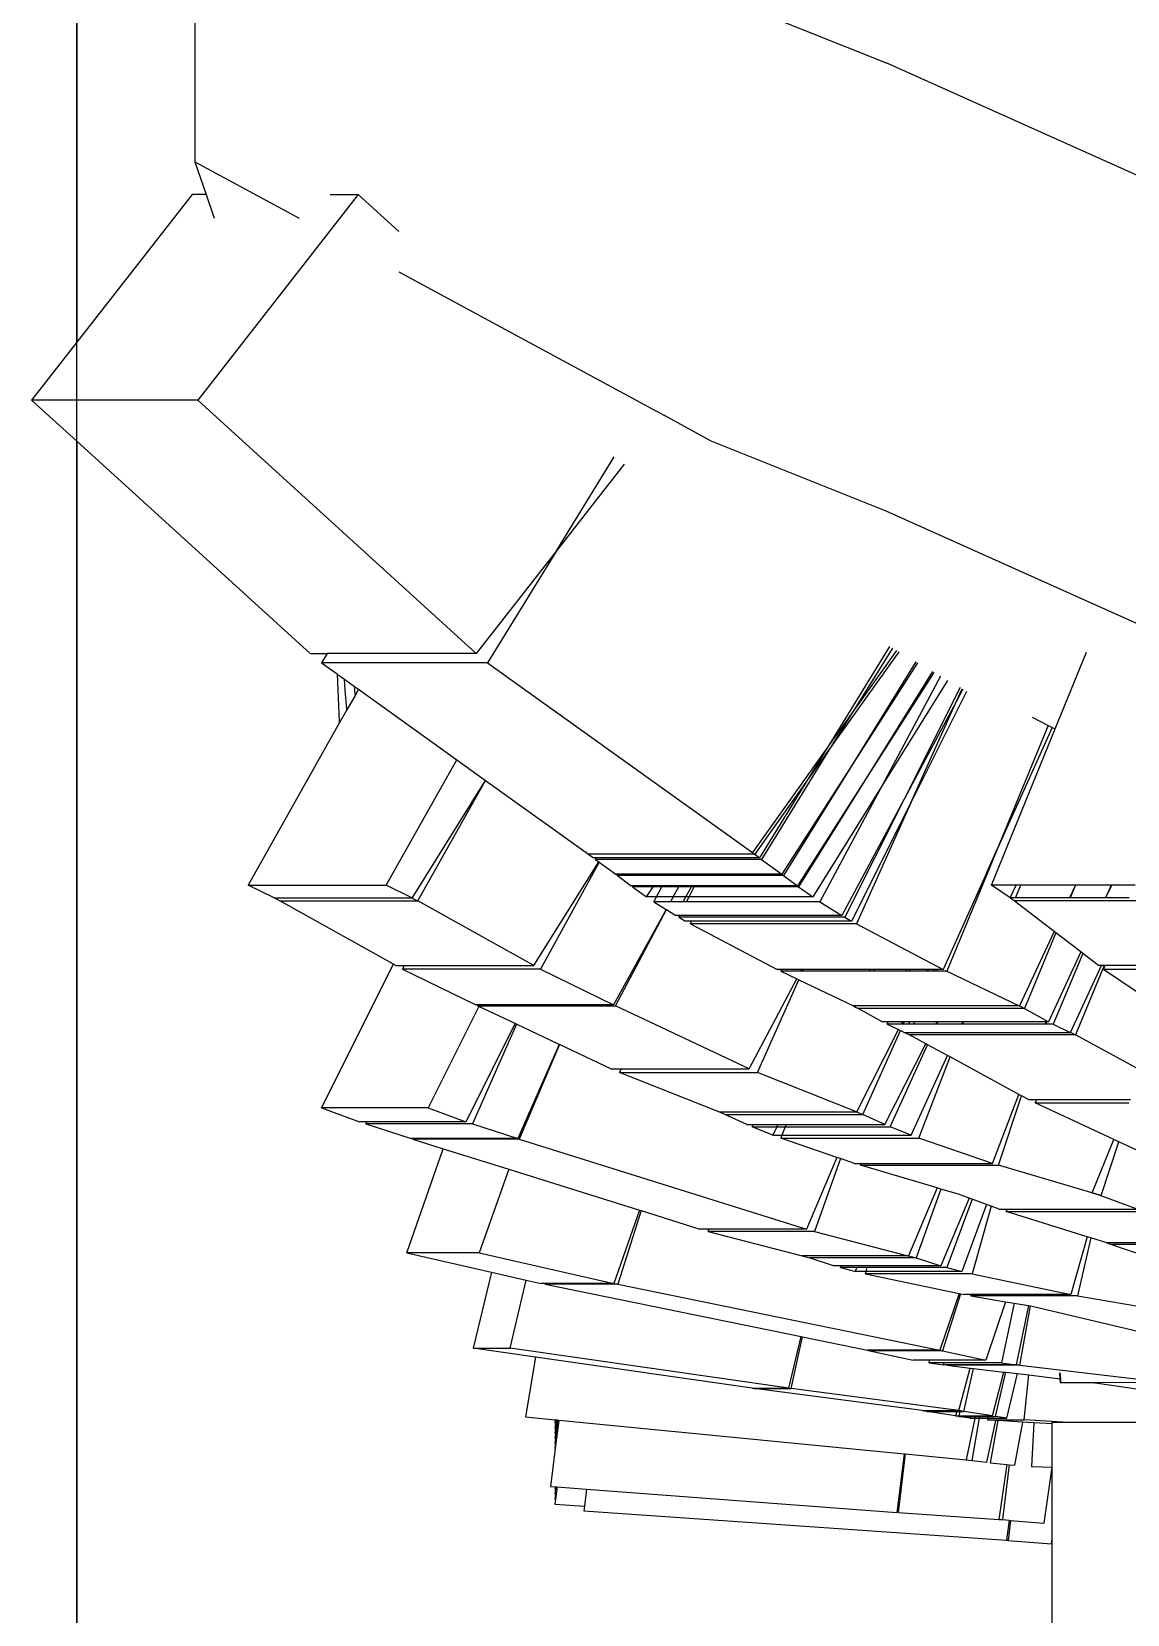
# Model space of a CAD drawing. Extents: x -24961 to 905641, y -154323 to 635957.
# Drawn here: x 395848 to 395983.4, y -143431.6 to -143236.1 of the extents above; entities that cross this region are included whole.
import ezdxf

# ---------------------------------------------------------------- set-up
doc = ezdxf.new("R2010")
doc.units = 0
doc.header["$LTSCALE"] = 1000
doc.header["$MEASUREMENT"] = 0
doc.layers.add('WALL', color=9, linetype='Continuous')

msp = doc.modelspace()

# ---------------------------------------------------------------- linework, layer by layer
for p, q in [((395853.61, -143191.18), (395853.61, -143274.45)), ((395868.21, -143199.53), (395868.21, -143252.16)), ((395932.01, -143231.29), (395953.61, -143239.94)), ((395985.51, -143254.23), (395953.61, -143239.94)), ((395868.21, -143252.16), (395869.59, -143256.19)), ((395868.21, -143252.16), (395881.08, -143259.11)), ((395867.87, -143256.19), (395853.61, -143274.45)), ((395869.59, -143256.19), (395867.87, -143256.19)), ((395888.38, -143256.19), (395868.55, -143281.59)), ((395869.59, -143256.19), (395870.6, -143259.11)), ((395884.93, -143256.19), (395888.38, -143256.19)), ((395888.38, -143256.19), (395893.4, -143260.76)), ((395893.4, -143265.77), (395926.25, -143283.49)), ((395853.61, -143274.45), (395848.03, -143281.59)), ((395868.55, -143281.59), (395848.03, -143281.59)), ((395848.03, -143281.59), (395853.61, -143286.67)), ((395868.55, -143281.59), (395902.96, -143312.92)), ((395932.01, -143286.66), (395926.25, -143283.49)), ((395853.61, -143286.67), (395853.61, -145029.1)), ((395853.61, -143286.67), (395882.45, -143312.92)), ((395953.61, -143295.32), (395932.01, -143286.66)), ((395912.88, -143300.22), (395920.02, -143288.61)), ((395921.25, -143289.5), (395912.88, -143300.22)), ((395985.51, -143309.6), (395953.61, -143295.32)), ((395912.88, -143300.22), (395902.96, -143312.92)), ((395912.88, -143300.22), (395904.37, -143314.06)), ((395953.92, -143312.27), (395946.5, -143324.33)), ((395955.2, -143312.72), (395946.76, -143324.54)), ((395954.39, -143312.24), (395949.51, -143320.11)), ((395954.9, -143312.55), (395949.51, -143320.11)), ((395954.05, -143312.05), (395953.92, -143312.27)), ((395974.52, -143322.23), (395978.4, -143312.74)), ((395882.45, -143312.92), (395884.55, -143312.92)), ((395884.55, -143312.92), (395883.85, -143314.06)), ((395883.85, -143314.06), (395885.78, -143315.44)), ((395904.37, -143314.06), (395883.85, -143314.06)), ((395902.96, -143312.92), (395884.55, -143312.92)), ((395904.37, -143314.06), (395937.12, -143337.49)), ((395957.49, -143314.05), (395949.49, -143326.55)), ((395957.23, -143314.07), (395949.49, -143326.55)), ((395957.3, -143313.94), (395957.23, -143314.07)), ((395885.78, -143315.44), (395885.78, -143315.47)), ((395885.78, -143315.47), (395886.04, -143321.3)), ((395885.78, -143315.47), (395886.7, -143316.1)), ((395886.77, -143317.43), (395886.7, -143316.1)), ((395886.7, -143316.1), (395887.91, -143316.97)), ((395959.36, -143315.15), (395951.39, -143327.94)), ((395959.52, -143315.24), (395951.39, -143327.94)), ((395960.35, -143315.72), (395953.13, -143329.2)), ((395961.22, -143316.23), (395953.13, -143329.2)), ((395886.96, -143319.74), (395886.77, -143317.43)), ((395888, -143318.09), (395886.98, -143319.88)), ((395887.91, -143316.97), (395887.93, -143317.59)), ((395887.91, -143316.97), (395888.42, -143317.33)), ((395887.93, -143317.59), (395888, -143318.09)), ((395888.42, -143317.33), (395888, -143318.09)), ((395888.42, -143317.33), (395900.57, -143326.04)), ((395962.76, -143317.13), (395955.85, -143330.89)), ((395963.57, -143317.62), (395956.67, -143331.37)), ((395962.32, -143318.8), (395963.01, -143317.27)), ((395963.11, -143317.33), (395962.32, -143318.8)), ((395886.98, -143319.88), (395886.05, -143321.53)), ((395886.98, -143319.88), (395886.96, -143319.74)), ((395949.51, -143320.11), (395946.5, -143324.33)), ((395949.51, -143320.11), (395946.76, -143324.54)), ((395962.32, -143318.8), (395955.85, -143330.89)), ((395956.67, -143331.37), (395962.32, -143318.8)), ((395886.05, -143321.53), (395874.8, -143341.52)), ((395886.04, -143321.3), (395886.05, -143321.53)), ((395966.63, -143341.52), (395974.52, -143322.23)), ((395973.66, -143321.82), (395967.4, -143337)), ((395974.12, -143322.05), (395967.4, -143337)), ((395971.65, -143320.76), (395973.66, -143321.82)), ((395973.66, -143321.82), (395973.89, -143321.93)), ((395973.89, -143321.93), (395974.12, -143322.05)), ((395974.12, -143322.05), (395974.52, -143322.23)), ((395946.5, -143324.33), (395937.12, -143337.49)), ((395946.76, -143324.54), (395938.2, -143338.35)), ((395946.5, -143324.33), (395943.91, -143328.54)), ((395946.76, -143324.54), (395943.91, -143328.54)), ((395891.85, -143341.52), (395900.57, -143326.04)), ((395900.57, -143326.04), (395904.12, -143328.59)), ((395949.49, -143326.55), (395940.75, -143340.19)), ((395949.49, -143326.55), (395940.94, -143340.33)), ((395951.39, -143327.94), (395942.65, -143341.6)), ((395951.39, -143327.94), (395942.81, -143341.72)), ((395895.06, -143343.12), (395904.12, -143328.59)), ((395895.74, -143343.47), (395904.12, -143328.59)), ((395904.12, -143328.59), (395916.86, -143337.71)), ((395943.91, -143328.54), (395937.38, -143337.71)), ((395943.91, -143328.54), (395937.99, -143338.17)), ((395953.13, -143329.2), (395944.55, -143342.98)), ((395953.13, -143329.2), (395945.44, -143343.59)), ((395955.85, -143330.89), (395948.16, -143345.28)), ((395955.85, -143330.89), (395948.52, -143345.5)), ((395956.67, -143331.37), (395949.34, -143345.98)), ((395956.67, -143331.37), (395949.95, -143346.32)), ((395937.35, -143337.71), (395916.86, -143337.71)), ((395916.86, -143337.71), (395917.48, -143338.17)), ((395917.8, -143338.17), (395917.48, -143338.17)), ((395917.69, -143338.35), (395917.8, -143338.17)), ((395937.99, -143338.17), (395917.8, -143338.17)), ((395937.12, -143337.49), (395937.35, -143337.71)), ((395937.35, -143337.71), (395937.38, -143337.71)), ((395937.38, -143337.71), (395937.99, -143338.17)), ((395966.07, -143339.97), (395967.4, -143337)), ((395967.4, -143337), (395966.16, -143340.01)), ((395910.09, -143351.47), (395918.1, -143338.65)), ((395918.18, -143338.71), (395910.92, -143351.91)), ((395938.2, -143338.35), (395917.69, -143338.35)), ((395917.69, -143338.35), (395918.1, -143338.65)), ((395918.1, -143338.65), (395918.18, -143338.71)), ((395918.18, -143338.71), (395920.24, -143340.19)), ((395940.75, -143340.19), (395920.24, -143340.19)), ((395920.24, -143340.19), (395920.33, -143340.26)), ((395938.2, -143338.35), (395940.75, -143340.19)), ((395940.75, -143340.19), (395940.78, -143340.21)), ((395940.94, -143340.33), (395940.78, -143340.21)), ((395966.07, -143339.97), (395960.68, -143351.94)), ((395966.16, -143340.01), (395961.14, -143352.17)), ((395966.16, -143340.01), (395966.07, -143339.97)), ((395874.8, -143341.52), (395891.85, -143341.52)), ((395878.01, -143343.11), (395874.8, -143341.52)), ((395895.03, -143343.11), (395891.85, -143341.52)), ((395920.33, -143340.26), (395920.43, -143340.33)), ((395940.94, -143340.33), (395920.43, -143340.33)), ((395920.43, -143340.33), (395922.13, -143341.6)), ((395922.37, -143341.6), (395922.13, -143341.6)), ((395922.29, -143341.72), (395922.37, -143341.6)), ((395922.29, -143341.72), (395924.03, -143342.98)), ((395924.82, -143341.72), (395922.29, -143341.72)), ((395924.89, -143341.6), (395922.37, -143341.6)), ((395924.03, -143342.98), (395924.82, -143341.72)), ((395924.82, -143341.72), (395924.89, -143341.6)), ((395925.92, -143341.72), (395924.82, -143341.72)), ((395925.99, -143341.6), (395924.89, -143341.6)), ((395925.25, -143342.98), (395925.92, -143341.72)), ((395925.92, -143341.72), (395925.99, -143341.6)), ((395927.99, -143341.72), (395925.92, -143341.72)), ((395928.05, -143341.6), (395925.99, -143341.6)), ((395927.32, -143342.98), (395927.99, -143341.72)), ((395927.99, -143341.72), (395928.05, -143341.6)), ((395929.55, -143341.72), (395927.99, -143341.72)), ((395929.61, -143341.6), (395928.05, -143341.6)), ((395928.87, -143342.98), (395929.55, -143341.72)), ((395929.27, -143342.98), (395929.91, -143341.72)), ((395929.55, -143341.72), (395929.61, -143341.6)), ((395929.91, -143341.72), (395929.55, -143341.72)), ((395929.97, -143341.6), (395929.61, -143341.6)), ((395929.91, -143341.72), (395929.97, -143341.6)), ((395942.81, -143341.72), (395929.91, -143341.72)), ((395942.65, -143341.6), (395929.97, -143341.6)), ((395940.94, -143340.33), (395942.65, -143341.6)), ((395942.81, -143341.72), (395944.55, -143342.98)), ((395968.96, -143343.11), (395966.63, -143341.52)), ((395969.68, -143341.52), (395966.63, -143341.52)), ((395968.96, -143343.11), (395969.68, -143341.52)), ((395969.6, -143343.11), (395970.25, -143341.52)), ((395970.25, -143341.52), (395969.68, -143341.52)), ((395977.02, -143341.52), (395970.25, -143341.52)), ((395976.98, -143341.6), (395976.29, -143343.11)), ((395976.98, -143341.6), (395976.36, -143343.11)), ((395977.02, -143341.52), (395976.98, -143341.6)), ((395981.41, -143341.52), (395977.02, -143341.52)), ((395981.41, -143341.52), (395980.75, -143343.11)), ((395981.51, -143341.52), (395980.75, -143343.11)), ((395981.51, -143341.52), (395981.41, -143341.52)), ((395984.4, -143341.52), (395981.51, -143341.52)), ((395878.01, -143343.11), (395895.03, -143343.11)), ((395878.35, -143343.29), (395878.01, -143343.11)), ((395878.69, -143343.47), (395878.35, -143343.29)), ((395878.69, -143343.47), (395895.71, -143343.47)), ((395892.74, -143351.3), (395878.69, -143343.47)), ((395895.06, -143343.12), (395895.03, -143343.11)), ((395895.06, -143343.12), (395895.14, -143343.17)), ((395895.14, -143343.17), (395895.4, -143343.29)), ((395895.4, -143343.29), (395895.71, -143343.47)), ((395895.71, -143343.47), (395895.74, -143343.47)), ((395910.09, -143351.47), (395895.74, -143343.47)), ((395925.25, -143342.98), (395924.03, -143342.98)), ((395924.93, -143343.59), (395925.25, -143342.98)), ((395924.93, -143343.59), (395926.44, -143344.53)), ((395926.96, -143343.59), (395924.93, -143343.59)), ((395927.29, -143342.98), (395925.25, -143342.98)), ((395927.29, -143342.98), (395926.96, -143343.59)), ((395927, -143343.59), (395926.96, -143343.59)), ((395927, -143343.59), (395927.29, -143342.98)), ((395928.55, -143343.59), (395927, -143343.59)), ((395927.29, -143342.98), (395927.32, -143342.98)), ((395928.87, -143342.98), (395927.32, -143342.98)), ((395928.55, -143343.59), (395928.87, -143342.98)), ((395928.97, -143343.59), (395928.55, -143343.59)), ((395929.27, -143342.98), (395928.87, -143342.98)), ((395928.97, -143343.59), (395929.27, -143342.98)), ((395945.44, -143343.59), (395928.97, -143343.59)), ((395944.55, -143342.98), (395929.27, -143342.98)), ((395945.44, -143343.59), (395948.16, -143345.28)), ((395969.6, -143343.11), (395968.96, -143343.11)), ((395969.2, -143343.29), (395968.96, -143343.11)), ((395969.45, -143343.47), (395969.2, -143343.29)), ((395992.93, -143343.47), (395969.45, -143343.47)), ((395974.37, -143347.25), (395969.45, -143343.47)), ((395976.29, -143343.11), (395969.6, -143343.11)), ((395976.36, -143343.11), (395976.29, -143343.11)), ((395980.75, -143343.11), (395976.36, -143343.11)), ((395983.67, -143343.11), (395980.75, -143343.11)), ((395926.44, -143344.53), (395919.95, -143356.33)), ((395920.19, -143356.44), (395926.49, -143344.56)), ((395926.44, -143344.53), (395926.49, -143344.56)), ((395926.49, -143344.56), (395927.64, -143345.28)), ((395928.12, -143345.28), (395927.64, -143345.28)), ((395928.01, -143345.5), (395928.12, -143345.28)), ((395948.52, -143345.5), (395928.01, -143345.5)), ((395928.01, -143345.5), (395928.83, -143345.98)), ((395948.16, -143345.28), (395928.12, -143345.28)), ((395929.59, -143345.98), (395928.83, -143345.98)), ((395929.44, -143346.32), (395929.59, -143345.98)), ((395949.34, -143345.98), (395929.59, -143345.98)), ((395948.52, -143345.5), (395949.34, -143345.98)), ((395949.95, -143346.32), (395929.44, -143346.32)), ((395929.44, -143346.32), (395940.17, -143351.94)), ((395949.95, -143346.32), (395960.68, -143351.94)), ((395974.37, -143347.25), (395970.1, -143356.46)), ((395974.59, -143347.42), (395970.73, -143356.78)), ((395974.59, -143347.42), (395974.37, -143347.25)), ((395977.68, -143349.79), (395974.59, -143347.42)), ((395977.68, -143349.79), (395973.69, -143358.4)), ((395977.91, -143349.96), (395974.28, -143358.7)), ((395977.91, -143349.96), (395977.68, -143349.79)), ((395979.88, -143351.47), (395977.91, -143349.96)), ((395883.85, -143369.04), (395892.74, -143351.3)), ((395893.04, -143351.47), (395892.74, -143351.3)), ((395893.04, -143351.47), (395894.11, -143351.47)), ((395893.87, -143351.91), (395894.11, -143351.47)), ((395910.92, -143351.91), (395893.87, -143351.91)), ((395893.87, -143351.91), (395902.9, -143356.33)), ((395894.11, -143351.47), (395910.09, -143351.47)), ((395910.92, -143351.91), (395919.95, -143356.33)), ((395940.72, -143351.94), (395940.17, -143351.94)), ((395940.63, -143352.17), (395940.72, -143351.94)), ((395943.19, -143351.94), (395940.72, -143351.94)), ((395943.06, -143352.17), (395943.19, -143351.94)), ((395943.4, -143351.94), (395943.19, -143351.94)), ((395943.3, -143352.17), (395943.4, -143351.94)), ((395951.68, -143351.94), (395943.4, -143351.94)), ((395951.58, -143352.17), (395951.68, -143351.94)), ((395952.21, -143351.94), (395951.68, -143351.94)), ((395952.11, -143352.17), (395952.21, -143351.94)), ((395956.17, -143351.94), (395952.21, -143351.94)), ((395956.06, -143352.17), (395956.17, -143351.94)), ((395956.57, -143351.94), (395956.17, -143351.94)), ((395956.47, -143352.17), (395956.57, -143351.94)), ((395958.75, -143351.94), (395956.57, -143351.94)), ((395958.65, -143352.17), (395958.75, -143351.94)), ((395958.91, -143351.94), (395958.75, -143351.94)), ((395958.79, -143352.17), (395958.91, -143351.94)), ((395959.51, -143351.94), (395958.91, -143351.94)), ((395959.51, -143351.94), (395959.41, -143352.17)), ((395959.86, -143351.94), (395959.51, -143351.94)), ((395959.77, -143352.17), (395959.86, -143351.94)), ((395960.68, -143351.94), (395959.86, -143351.94)), ((395976.41, -143359.72), (395980.25, -143351.47)), ((395980.57, -143351.47), (395977.02, -143360.03)), ((395980.25, -143351.47), (395979.88, -143351.47)), ((395980.57, -143351.47), (395980.25, -143351.47)), ((395980.66, -143351.47), (395980.48, -143351.91)), ((395980.48, -143351.91), (396003.95, -143351.91)), ((395980.48, -143351.91), (395987.04, -143356.33)), ((395980.66, -143351.47), (395980.57, -143351.47)), ((396003.35, -143351.47), (395980.66, -143351.47)), ((395936.68, -143364.23), (395942.57, -143353.11)), ((395937.71, -143364.67), (395942.82, -143353.23)), ((395943.06, -143352.17), (395940.63, -143352.17)), ((395940.63, -143352.17), (395942.57, -143353.11)), ((395942.57, -143353.11), (395942.82, -143353.23)), ((395942.82, -143353.23), (395949.59, -143356.46)), ((395943.3, -143352.17), (395943.06, -143352.17)), ((395951.58, -143352.17), (395943.3, -143352.17)), ((395952.11, -143352.17), (395951.58, -143352.17)), ((395956.06, -143352.17), (395952.11, -143352.17)), ((395956.47, -143352.17), (395956.06, -143352.17)), ((395958.65, -143352.17), (395956.47, -143352.17)), ((395958.79, -143352.17), (395958.65, -143352.17)), ((395959.41, -143352.17), (395958.79, -143352.17)), ((395959.77, -143352.17), (395959.41, -143352.17)), ((395961.14, -143352.17), (395959.77, -143352.17)), ((395961.14, -143352.17), (395970.07, -143356.46)), ((395903.29, -143356.52), (395897.02, -143369.04)), ((395903.19, -143356.33), (395902.9, -143356.33)), ((395903.19, -143356.33), (395903.13, -143356.44)), ((395903.13, -143356.44), (395920.19, -143356.44)), ((395903.29, -143356.52), (395903.13, -143356.44)), ((395919.95, -143356.33), (395903.19, -143356.33)), ((395907.78, -143358.63), (395903.29, -143356.52)), ((395936.68, -143364.23), (395920.19, -143356.44)), ((395970.07, -143356.46), (395949.59, -143356.46)), ((395949.59, -143356.46), (395949.9, -143356.63)), ((395949.9, -143356.63), (395950.21, -143356.78)), ((395970.69, -143356.78), (395950.21, -143356.78)), ((395950.21, -143356.78), (395953.18, -143358.4)), ((395970.07, -143356.46), (395970.1, -143356.46)), ((395970.69, -143356.78), (395970.1, -143356.46)), ((395970.69, -143356.78), (395970.73, -143356.78)), ((395970.73, -143356.78), (395973.69, -143358.4)), ((395907.78, -143358.63), (395901.7, -143370.76)), ((395907.93, -143358.71), (395902.5, -143371.04)), ((395907.93, -143358.71), (395907.78, -143358.63)), ((395913.23, -143361.21), (395907.93, -143358.71)), ((395949.99, -143369.54), (395955.14, -143359.37)), ((395950.74, -143369.86), (395955.38, -143359.48)), ((395953.89, -143358.4), (395953.18, -143358.4)), ((395953.76, -143358.7), (395953.89, -143358.4)), ((395955.48, -143358.7), (395953.76, -143358.7)), ((395953.76, -143358.7), (395955.14, -143359.37)), ((395955.63, -143358.4), (395953.89, -143358.4)), ((395955.14, -143359.37), (395955.38, -143359.48)), ((395955.38, -143359.48), (395955.9, -143359.72)), ((395955.48, -143358.7), (395955.63, -143358.4)), ((395955.73, -143358.7), (395955.48, -143358.7)), ((395955.86, -143358.4), (395955.63, -143358.4)), ((395955.73, -143358.7), (395955.86, -143358.4)), ((395956.37, -143358.7), (395955.73, -143358.7)), ((395956.51, -143358.4), (395955.86, -143358.4)), ((395955.9, -143359.72), (395976.38, -143359.72)), ((395955.9, -143359.72), (395956.2, -143359.88)), ((395956.51, -143358.4), (395956.37, -143358.7)), ((395957.06, -143358.7), (395956.37, -143358.7)), ((395957.18, -143358.4), (395956.51, -143358.4)), ((395957.06, -143358.7), (395957.18, -143358.4)), ((395959.76, -143358.7), (395957.06, -143358.7)), ((395959.91, -143358.4), (395957.18, -143358.4)), ((395959.76, -143358.7), (395959.91, -143358.4)), ((395959.89, -143358.7), (395959.76, -143358.7)), ((395959.89, -143358.7), (395960.03, -143358.4)), ((395962.97, -143358.7), (395959.89, -143358.7)), ((395960.03, -143358.4), (395959.91, -143358.4)), ((395963.1, -143358.4), (395960.03, -143358.4)), ((395962.97, -143358.7), (395963.1, -143358.4)), ((395963.08, -143358.7), (395962.97, -143358.7)), ((395963.08, -143358.7), (395963.19, -143358.4)), ((395973.29, -143358.7), (395963.08, -143358.7)), ((395963.19, -143358.4), (395963.1, -143358.4)), ((395973.39, -143358.4), (395963.19, -143358.4)), ((395973.29, -143358.7), (395973.39, -143358.4)), ((395973.38, -143358.7), (395973.29, -143358.7)), ((395973.38, -143358.7), (395973.49, -143358.4)), ((395974.28, -143358.7), (395973.38, -143358.7)), ((395973.49, -143358.4), (395973.39, -143358.4)), ((395973.69, -143358.4), (395973.49, -143358.4)), ((395974.28, -143358.7), (395976.38, -143359.72)), ((395976.38, -143359.72), (395976.41, -143359.72)), ((395976.99, -143360.03), (395976.41, -143359.72)), ((395913.27, -143361.23), (395908.28, -143372.91)), ((395913.23, -143361.21), (395909.14, -143370.49)), ((395913.27, -143361.23), (395913.23, -143361.21)), ((395919.62, -143364.23), (395913.27, -143361.23)), ((395953.47, -143371.11), (395958.52, -143361.14)), ((395954.1, -143371.38), (395958.73, -143361.25)), ((395956.2, -143359.88), (395956.51, -143360.03)), ((395976.99, -143360.03), (395956.51, -143360.03)), ((395958.52, -143361.14), (395956.51, -143360.03)), ((395958.73, -143361.25), (395958.52, -143361.14)), ((395961.19, -143362.59), (395958.73, -143361.25)), ((395976.99, -143360.03), (395977.02, -143360.03)), ((395991.73, -143368.02), (395977.02, -143360.03)), ((395956.7, -143372.44), (395961.19, -143362.59)), ((395957.66, -143372.8), (395961.52, -143362.76)), ((395961.52, -143362.76), (395961.19, -143362.59)), ((395970.04, -143367.38), (395961.52, -143362.76)), ((395919.62, -143364.23), (395920.86, -143364.23)), ((395920.86, -143364.23), (395920.66, -143364.67)), ((395920.66, -143364.67), (395937.71, -143364.67)), ((395932.93, -143369.54), (395920.66, -143364.67)), ((395920.86, -143364.23), (395936.68, -143364.23)), ((395949.94, -143369.54), (395937.71, -143364.67)), ((395966.77, -143375.91), (395970.04, -143367.38)), ((395967.51, -143376.15), (395970.36, -143367.55)), ((395970.36, -143367.55), (395970.04, -143367.38)), ((395971.22, -143368.02), (395970.36, -143367.55)), ((395883.85, -143369.04), (395888.53, -143370.76)), ((395897.02, -143369.04), (395883.85, -143369.04)), ((395897.02, -143369.04), (395901.7, -143370.76)), ((395932.93, -143369.54), (395949.94, -143369.54)), ((395933.31, -143369.71), (395932.93, -143369.54)), ((395949.99, -143369.54), (395949.94, -143369.54)), ((395949.99, -143369.54), (395950.7, -143369.86)), ((395971.22, -143368.02), (395972.19, -143368.02)), ((395972.19, -143368.02), (395972.03, -143368.43)), ((395972.03, -143368.43), (395983.63, -143368.43)), ((395981.77, -143372.96), (395972.03, -143368.43)), ((395972.19, -143368.02), (395983.8, -143368.02)), ((395889.45, -143370.76), (395888.53, -143370.76)), ((395889.33, -143371.04), (395889.45, -143370.76)), ((395889.33, -143371.04), (395894.92, -143372.85)), ((395902.5, -143371.04), (395889.33, -143371.04)), ((395901.7, -143370.76), (395889.45, -143370.76)), ((395902.5, -143371.04), (395908.1, -143372.85)), ((395909.14, -143370.49), (395908.1, -143372.85)), ((395909.14, -143370.49), (395908.28, -143372.91)), ((395933.69, -143369.86), (395933.31, -143369.71)), ((395933.69, -143369.86), (395950.7, -143369.86)), ((395936.42, -143371.11), (395933.69, -143369.86)), ((395936.42, -143371.11), (395937.17, -143371.11)), ((395937.17, -143371.11), (395937.05, -143371.38)), ((395939.64, -143372.44), (395937.05, -143371.38)), ((395937.05, -143371.38), (395940.12, -143371.38)), ((395937.17, -143371.11), (395940.25, -143371.11)), ((395940.12, -143371.38), (395939.64, -143372.44)), ((395940.25, -143371.11), (395940.12, -143371.38)), ((395940.12, -143371.38), (395941.15, -143371.38)), ((395940.25, -143371.11), (395941.26, -143371.11)), ((395941.15, -143371.38), (395940.75, -143372.44)), ((395941.26, -143371.11), (395941.15, -143371.38)), ((395941.15, -143371.38), (395954.1, -143371.38)), ((395941.26, -143371.11), (395953.47, -143371.11)), ((395950.74, -143369.86), (395950.7, -143369.86)), ((395953.47, -143371.11), (395950.74, -143369.86)), ((395956.7, -143372.44), (395954.1, -143371.38)), ((395895.15, -143372.85), (395894.92, -143372.85)), ((395895.12, -143372.91), (395895.15, -143372.85)), ((395898.46, -143372.91), (395895.12, -143372.91)), ((395895.12, -143372.91), (395898.9, -143374.1)), ((395898.46, -143372.85), (395895.15, -143372.85)), ((395898.46, -143372.85), (395898.46, -143372.91)), ((395899.34, -143372.85), (395898.46, -143372.85)), ((395899.32, -143372.91), (395898.46, -143372.91)), ((395899.32, -143372.91), (395899.34, -143372.85)), ((395908.28, -143372.91), (395899.32, -143372.91)), ((395908.1, -143372.85), (395899.34, -143372.85)), ((395908.28, -143372.91), (395943.78, -143384.02)), ((395939.64, -143372.44), (395940.75, -143372.44)), ((395940.75, -143372.44), (395940.61, -143372.8)), ((395940.61, -143372.8), (395957.66, -143372.8)), ((395947.55, -143375.17), (395940.61, -143372.8)), ((395940.75, -143372.44), (395956.7, -143372.44)), ((395966.77, -143375.91), (395957.66, -143372.8)), ((395979.08, -143379.53), (395981.77, -143372.96)), ((395980.18, -143379.89), (395982.39, -143373.24)), ((395982.39, -143373.24), (395981.77, -143372.96)), ((395984.69, -143374.3), (395982.39, -143373.24)), ((395894.38, -143386.97), (395898.9, -143374.1)), ((395898.9, -143374.1), (395906.98, -143376.62)), ((395947.55, -143375.17), (395943.78, -143384.02)), ((395947.97, -143375.32), (395944.78, -143384.31)), ((395947.97, -143375.32), (395947.55, -143375.17)), ((395949.72, -143375.91), (395947.97, -143375.32)), ((395906.98, -143376.62), (395903.34, -143386.97)), ((395906.98, -143376.62), (395923.14, -143381.68)), ((395949.72, -143375.91), (395950.54, -143375.91)), ((395950.54, -143375.91), (395950.46, -143376.15)), ((395950.46, -143376.15), (395967.51, -143376.15)), ((395959.94, -143378.95), (395950.46, -143376.15)), ((395950.54, -143375.91), (395966.77, -143375.91)), ((395979.62, -143379.72), (395967.51, -143376.15)), ((395959.94, -143378.95), (395956.4, -143387.32)), ((395960.38, -143379.08), (395957.35, -143387.59)), ((395960.38, -143379.08), (395959.94, -143378.95)), ((395962.57, -143379.72), (395960.38, -143379.08)), ((395963.9, -143380.21), (395960.37, -143388.55)), ((395964.25, -143380.34), (395961.14, -143388.78)), ((395963.9, -143380.21), (395962.57, -143379.72)), ((395966.04, -143380.99), (395962.99, -143389.28)), ((395964.25, -143380.34), (395963.9, -143380.21)), ((395966.61, -143381.2), (395964.24, -143389.57)), ((395966.04, -143380.99), (395964.25, -143380.34)), ((395966.61, -143381.2), (395966.04, -143380.99)), ((395967.61, -143381.57), (395966.61, -143381.2)), ((395979.08, -143379.53), (395979.62, -143379.72)), ((395984.66, -143381.57), (395979.62, -143379.72)), ((395980.18, -143379.89), (395979.62, -143379.72)), ((395923.14, -143381.68), (395919.96, -143390.73)), ((395923.35, -143381.75), (395920.47, -143390.84)), ((395923.14, -143381.68), (395923.35, -143381.75)), ((395923.35, -143381.75), (395930.6, -143384.02)), ((395967.61, -143381.57), (395968.55, -143381.57)), ((395968.55, -143381.57), (395968.45, -143381.85)), ((395968.45, -143381.85), (395985.5, -143381.85)), ((395978.48, -143384.98), (395968.45, -143381.85)), ((395968.55, -143381.57), (395984.66, -143381.57)), ((395931.71, -143384.02), (395930.6, -143384.02)), ((395931.61, -143384.31), (395931.71, -143384.02)), ((395944.78, -143384.31), (395931.61, -143384.31)), ((395931.61, -143384.31), (395943.23, -143387.32)), ((395943.78, -143384.02), (395931.71, -143384.02)), ((395944.78, -143384.31), (395956.31, -143387.32)), ((395978.48, -143384.98), (395976.45, -143392.12)), ((395978.92, -143385.12), (395977.26, -143392.27)), ((395978.92, -143385.12), (395978.48, -143384.98)), ((395980.88, -143385.72), (395978.92, -143385.12)), ((395894.38, -143386.97), (395904.86, -143389.34)), ((395903.34, -143386.97), (395894.38, -143386.97)), ((395903.34, -143386.97), (395919.96, -143390.73)), ((395997.93, -143385.72), (395980.88, -143385.72)), ((395980.88, -143385.72), (395981.12, -143385.8)), ((395981.12, -143385.8), (395981.36, -143385.88)), ((395981.36, -143385.88), (395998.38, -143385.88)), ((395981.36, -143385.88), (395986.1, -143387.51)), ((395956.31, -143387.32), (395943.23, -143387.32)), ((395943.23, -143387.32), (395943.7, -143387.47)), ((395943.7, -143387.47), (395944.18, -143387.59)), ((395957.28, -143387.59), (395944.18, -143387.59)), ((395944.18, -143387.59), (395947.2, -143388.55)), ((395948.05, -143388.55), (395947.2, -143388.55)), ((395947.97, -143388.78), (395948.05, -143388.55)), ((395947.97, -143388.78), (395949.82, -143389.28)), ((395950, -143388.78), (395947.97, -143388.78)), ((395960.37, -143388.55), (395948.05, -143388.55)), ((395949.82, -143389.28), (395950, -143388.78)), ((395951.29, -143388.78), (395950, -143388.78)), ((395951.15, -143389.28), (395951.29, -143388.78)), ((395961.14, -143388.78), (395951.29, -143388.78)), ((395956.31, -143387.32), (395956.4, -143387.32)), ((395956.4, -143387.32), (395956.87, -143387.47)), ((395956.87, -143387.47), (395957.28, -143387.59)), ((395957.28, -143387.59), (395957.35, -143387.59)), ((395957.35, -143387.59), (395960.37, -143388.55)), ((395961.14, -143388.78), (395962.99, -143389.28)), ((395904.86, -143389.34), (395902.61, -143398.75)), ((395904.86, -143389.34), (395909.16, -143390.32)), ((395907.15, -143398.75), (395909.16, -143390.32)), ((395909.16, -143390.32), (395910.99, -143390.73)), ((395911.54, -143390.73), (395910.99, -143390.73)), ((395911.5, -143390.84), (395911.54, -143390.73)), ((395920.47, -143390.84), (395911.5, -143390.84)), ((395911.5, -143390.84), (395943.13, -143397.31)), ((395919.96, -143390.73), (395911.54, -143390.73)), ((395920.47, -143390.84), (395960.27, -143398.98)), ((395951.15, -143389.28), (395949.82, -143389.28)), ((395951.07, -143389.57), (395951.15, -143389.28)), ((395964.24, -143389.57), (395951.07, -143389.57)), ((395951.07, -143389.57), (395962.64, -143391.99)), ((395962.99, -143389.28), (395951.15, -143389.28)), ((395964.24, -143389.57), (395976.45, -143392.12)), ((395962.64, -143391.99), (395960.27, -143398.98)), ((395962.81, -143392.02), (395960.58, -143399.05)), ((395962.64, -143391.99), (395962.81, -143392.02)), ((395962.81, -143392.02), (395963.28, -143392.12)), ((395964.13, -143392.12), (395963.28, -143392.12)), ((395964.09, -143392.27), (395964.13, -143392.12)), ((395977.26, -143392.27), (395964.09, -143392.27)), ((395964.09, -143392.27), (395968.38, -143393)), ((395976.45, -143392.12), (395964.13, -143392.12)), ((395968.38, -143393), (395965.94, -143400.22)), ((395968.38, -143393), (395969.45, -143393.18)), ((395977.26, -143392.27), (395985, -143393.59)), ((395969.45, -143393.18), (395967.89, -143400.56)), ((395969.45, -143393.18), (395971.22, -143393.48)), ((395971.22, -143393.48), (395969.67, -143400.8)), ((395970.13, -143400.86), (395971.47, -143393.53)), ((395971.22, -143393.48), (395971.47, -143393.53)), ((395971.47, -143393.53), (395971.83, -143393.59)), ((395971.83, -143393.59), (395984.91, -143396.68)), ((395902.61, -143398.75), (395907.15, -143398.75)), ((395910.28, -143399.85), (395902.61, -143398.75)), ((395941.6, -143403.68), (395907.15, -143398.75)), ((395941.6, -143403.68), (395943.13, -143397.31)), ((395941.87, -143403.72), (395943.29, -143397.34)), ((395943.13, -143397.31), (395943.29, -143397.34)), ((395943.29, -143397.34), (395951.31, -143398.98)), ((395910.28, -143399.85), (395909.04, -143407.23)), ((395937.06, -143403.68), (395910.28, -143399.85)), ((395960.27, -143398.98), (395951.31, -143398.98)), ((395951.31, -143398.98), (395951.46, -143399.02)), ((395951.46, -143399.02), (395951.61, -143399.05)), ((395960.58, -143399.05), (395951.61, -143399.05)), ((395951.61, -143399.05), (395956.98, -143400.22)), ((395959, -143400.22), (395956.98, -143400.22)), ((395958.93, -143400.56), (395959, -143400.22)), ((395958.93, -143400.56), (395960.71, -143400.8)), ((395960.76, -143400.56), (395958.93, -143400.56)), ((395965.94, -143400.22), (395959, -143400.22)), ((395960.27, -143398.98), (395960.43, -143399.02)), ((395960.43, -143399.02), (395960.58, -143399.05)), ((395960.58, -143399.05), (395965.94, -143400.22)), ((395960.71, -143400.8), (395960.76, -143400.56)), ((395961.17, -143400.8), (395960.71, -143400.8)), ((395967.89, -143400.56), (395960.76, -143400.56)), ((395961.16, -143400.86), (395961.17, -143400.8)), ((395964.09, -143400.8), (395961.17, -143400.8)), ((395964.08, -143400.86), (395964.09, -143400.8)), ((395964.52, -143400.8), (395964.09, -143400.8)), ((395964.5, -143400.86), (395964.52, -143400.8)), ((395968.4, -143400.8), (395964.52, -143400.8)), ((395967.89, -143400.56), (395969.67, -143400.8)), ((395968.39, -143400.86), (395968.4, -143400.8)), ((395968.64, -143400.8), (395968.4, -143400.8)), ((395968.62, -143400.86), (395968.64, -143400.8)), ((395969.67, -143400.8), (395968.64, -143400.8)), ((395964.08, -143400.86), (395961.16, -143400.86)), ((395961.16, -143400.86), (395963.99, -143401.2)), ((395962.61, -143406.46), (395963.99, -143401.2)), ((395963.24, -143406.56), (395964.42, -143401.25)), ((395963.99, -143401.2), (395964.42, -143401.25)), ((395964.5, -143400.86), (395964.08, -143400.86)), ((395964.42, -143401.25), (395968.17, -143401.69)), ((395968.39, -143400.86), (395964.5, -143400.86)), ((395966.75, -143407.11), (395968.17, -143401.69)), ((395967.12, -143407.17), (395968.42, -143401.72)), ((395968.17, -143401.69), (395968.42, -143401.72)), ((395968.62, -143400.86), (395968.39, -143400.86)), ((395968.42, -143401.72), (395969.86, -143401.89)), ((395968.55, -143407.37), (395969.86, -143401.89)), ((395970.13, -143400.86), (395968.62, -143400.86)), ((395969.86, -143401.89), (395971.27, -143402.05)), ((395970.13, -143400.86), (395987.6, -143402.92)), ((395970.68, -143407.59), (395971.27, -143402.05)), ((395971.27, -143402.05), (395975.13, -143402.51)), ((395975.13, -143402.51), (395975.07, -143401.8)), ((395975.19, -143402.52), (395975.13, -143401.8)), ((395975.17, -143403.04), (395975.13, -143402.51)), ((395975.13, -143402.51), (395975.19, -143402.52)), ((395975.23, -143403.03), (395975.19, -143402.52)), ((395937.06, -143403.68), (395937.34, -143403.68)), ((395937.34, -143403.68), (395937.33, -143403.72)), ((395937.33, -143403.72), (395941.87, -143403.72)), ((395958.07, -143406.46), (395937.33, -143403.72)), ((395937.34, -143403.68), (395941.6, -143403.68)), ((395962.55, -143406.46), (395941.87, -143403.72)), ((395975.23, -143403.03), (395975.17, -143403.04)), ((395979.42, -143403.03), (395975.23, -143403.03)), ((395979.42, -143403.03), (395979.51, -143403.04)), ((395984.87, -143403), (395979.51, -143403.04)), ((395979.51, -143403.04), (395987.11, -143404.12)), ((395958.07, -143406.46), (395962.55, -143406.46)), ((395958.38, -143406.51), (395958.07, -143406.46)), ((395958.7, -143406.56), (395958.38, -143406.51)), ((395958.7, -143406.56), (395962.36, -143406.56)), ((395962.21, -143407.11), (395958.7, -143406.56)), ((395962.36, -143406.56), (395962.21, -143407.11)), ((395962.36, -143406.56), (395962.72, -143406.56)), ((395962.61, -143406.46), (395962.55, -143406.46)), ((395962.72, -143406.56), (395962.59, -143407.11)), ((395963.19, -143406.56), (395962.61, -143406.46)), ((395962.72, -143406.56), (395963.19, -143406.56)), ((395963.19, -143406.56), (395963.24, -143406.56)), ((395966.75, -143407.11), (395963.24, -143406.56)), ((395909.04, -143407.23), (395912.73, -143407.59)), ((395912.73, -143407.59), (395912.68, -143407.98)), ((395912.68, -143407.98), (395912.75, -143407.99)), ((395912.75, -143407.99), (395912.68, -143408.61)), ((395912.75, -143408.61), (395912.68, -143409.23)), ((395912.68, -143408.61), (395912.75, -143408.61)), ((395912.73, -143407.59), (395912.8, -143407.6)), ((395912.8, -143407.6), (395912.75, -143407.99)), ((395912.83, -143407.99), (395912.75, -143408.61)), ((395912.75, -143407.99), (395912.83, -143407.99)), ((395912.75, -143408.61), (395912.83, -143408.62)), ((395912.83, -143408.62), (395912.75, -143409.24)), ((395912.8, -143407.6), (395912.88, -143407.61)), ((395912.88, -143407.61), (395912.83, -143407.99)), ((395912.83, -143407.99), (395912.91, -143408)), ((395912.91, -143408), (395912.83, -143408.62)), ((395912.91, -143408.62), (395912.83, -143409.25)), ((395912.83, -143408.62), (395912.91, -143408.62)), ((395912.88, -143407.61), (395912.96, -143407.61)), ((395912.96, -143407.61), (395912.91, -143408)), ((395912.99, -143408), (395912.91, -143408.62)), ((395912.91, -143408), (395912.99, -143408)), ((395912.91, -143408.62), (395912.99, -143408.63)), ((395912.99, -143408.63), (395912.91, -143409.25)), ((395912.96, -143407.61), (395913.04, -143407.62)), ((395913.05, -143408.64), (395912.97, -143409.26)), ((395913.04, -143407.62), (395912.99, -143408)), ((395912.99, -143408), (395913.07, -143408.01)), ((395913.07, -143408.01), (395912.99, -143408.63)), ((395912.99, -143408.63), (395913.05, -143408.64)), ((395913.04, -143407.62), (395913.12, -143407.63)), ((395913.13, -143408.01), (395913.05, -143408.64)), ((395913.12, -143407.63), (395913.07, -143408.01)), ((395913.07, -143408.01), (395913.13, -143408.01)), ((395913.12, -143407.63), (395913.18, -143407.64)), ((395913.18, -143407.64), (395913.13, -143408.01)), ((395913.18, -143407.64), (395955.87, -143411.79)), ((395962.21, -143407.11), (395962.59, -143407.11)), ((395962.59, -143407.11), (395962.58, -143407.17)), ((395964.01, -143407.37), (395962.58, -143407.17)), ((395962.58, -143407.17), (395964.06, -143407.17)), ((395962.59, -143407.11), (395966.75, -143407.11)), ((395964.6, -143407.37), (395963.51, -143412.53)), ((395964.06, -143407.17), (395964.01, -143407.37)), ((395964.01, -143407.37), (395964.6, -143407.37)), ((395964.06, -143407.17), (395964.64, -143407.17)), ((395965.1, -143407.37), (395964.22, -143412.61)), ((395964.64, -143407.17), (395964.6, -143407.37)), ((395964.6, -143407.37), (395965.1, -143407.37)), ((395964.64, -143407.17), (395965.13, -143407.17)), ((395965.13, -143407.17), (395965.1, -143407.37)), ((395965.1, -143407.37), (395966.16, -143407.37)), ((395965.13, -143407.17), (395966.18, -143407.17)), ((395967.12, -143407.66), (395966.02, -143412.84)), ((395966.16, -143407.37), (395966.14, -143407.59)), ((395966.14, -143407.59), (395970.68, -143407.59)), ((395967.12, -143407.66), (395966.14, -143407.59)), ((395966.18, -143407.17), (395966.16, -143407.37)), ((395966.16, -143407.37), (395968.55, -143407.37)), ((395966.18, -143407.17), (395967.12, -143407.17)), ((395967.44, -143407.68), (395966.49, -143412.89)), ((395968.55, -143407.37), (395967.12, -143407.17)), ((395967.44, -143407.68), (395967.12, -143407.66)), ((395970.47, -143407.87), (395967.44, -143407.68)), ((395970.47, -143407.87), (395969.5, -143413.21)), ((395971.87, -143407.96), (395970.47, -143407.87)), ((395975.4, -143407.9), (395970.68, -143407.59)), ((395971.87, -143407.96), (395971.57, -143413.36)), ((395974.15, -143408.11), (395971.87, -143407.96)), ((395974.15, -143407.9), (395975.4, -143407.9)), ((395974.15, -143408.11), (395974.15, -143407.9)), ((395974.15, -143413.44), (395974.15, -143408.11)), ((395975.4, -143407.9), (395986.7, -143407.9)), ((395912.68, -143409.23), (395912.75, -143409.24)), ((395912.75, -143409.24), (395912.68, -143409.86)), ((395912.68, -143409.86), (395912.75, -143409.87)), ((395912.75, -143409.87), (395912.68, -143410.49)), ((395912.75, -143410.49), (395912.68, -143411.11)), ((395912.68, -143410.49), (395912.75, -143410.49)), ((395912.81, -143410.5), (395912.73, -143411.12)), ((395912.75, -143409.24), (395912.83, -143409.25)), ((395912.83, -143409.25), (395912.75, -143409.87)), ((395912.83, -143409.87), (395912.75, -143410.49)), ((395912.75, -143409.87), (395912.83, -143409.87)), ((395912.75, -143410.49), (395912.81, -143410.5)), ((395912.89, -143409.88), (395912.81, -143410.5)), ((395912.91, -143409.25), (395912.83, -143409.87)), ((395912.83, -143409.25), (395912.91, -143409.25)), ((395912.83, -143409.87), (395912.89, -143409.88)), ((395912.97, -143409.26), (395912.89, -143409.88)), ((395912.91, -143409.25), (395912.97, -143409.26)), ((395912.73, -143411.12), (395912.13, -143415.83)), ((395912.68, -143411.11), (395912.73, -143411.12)), ((395955.87, -143411.79), (395954.93, -143419.04)), ((395955.97, -143411.8), (395955.12, -143419.05)), ((395955.87, -143411.79), (395955.97, -143411.8)), ((395955.97, -143411.8), (395963.51, -143412.53)), ((395963.51, -143412.53), (395963.87, -143412.57)), ((395963.87, -143412.57), (395964.22, -143412.61)), ((395964.22, -143412.61), (395966.02, -143412.84)), ((395966.49, -143412.89), (395968.53, -143413.11)), ((395968.53, -143413.11), (395967.53, -143419.9)), ((395968.81, -143413.14), (395968.01, -143419.93)), ((395968.53, -143413.11), (395968.81, -143413.14)), ((395968.81, -143413.14), (395969.5, -143413.21)), ((395971.57, -143413.36), (395974.11, -143413.44)), ((395974.11, -143413.44), (395973.09, -143420.37)), ((395974.11, -143413.44), (395974.15, -143413.44)), ((395974.15, -143422.28), (395974.15, -143413.44)), ((395912.13, -143415.83), (395912.71, -143415.87)), ((395912.71, -143415.87), (395912.68, -143416.12)), ((395912.68, -143416.12), (395912.75, -143416.13)), ((395912.75, -143416.13), (395912.68, -143416.75)), ((395912.71, -143415.87), (395912.79, -143415.88)), ((395912.79, -143415.88), (395912.75, -143416.13)), ((395912.75, -143416.13), (395912.83, -143416.14)), ((395912.83, -143416.14), (395912.75, -143416.76)), ((395912.79, -143415.88), (395912.87, -143415.88)), ((395912.87, -143415.88), (395912.83, -143416.14)), ((395912.83, -143416.14), (395912.91, -143416.14)), ((395912.91, -143416.14), (395912.83, -143416.76)), ((395912.87, -143415.88), (395912.94, -143415.89)), ((395912.94, -143415.89), (395912.91, -143416.14)), ((395912.94, -143415.89), (395916.6, -143416.16)), ((395916.6, -143416.16), (395916.35, -143418.28)), ((395916.6, -143416.16), (395954.93, -143419.04)), ((395912.68, -143416.75), (395912.75, -143416.76)), ((395912.75, -143416.76), (395912.68, -143417.38)), ((395912.68, -143417.38), (395912.75, -143417.38)), ((395912.75, -143417.38), (395912.68, -143418)), ((395912.68, -143418), (395916.35, -143418.28)), ((395912.75, -143416.76), (395912.83, -143416.76)), ((395912.83, -143416.76), (395912.75, -143417.38)), ((395916.35, -143418.28), (395916.28, -143418.82)), ((395916.28, -143418.82), (395968.49, -143422.47)), ((395955.12, -143419.05), (395967.53, -143419.9)), ((395967.53, -143419.9), (395967.77, -143419.92)), ((395967.77, -143419.92), (395968.01, -143419.93)), ((395968.01, -143419.93), (395968.82, -143420.01)), ((395968.82, -143420.01), (395968.49, -143422.47)), ((395969.01, -143420.02), (395968.71, -143422.49)), ((395968.82, -143420.01), (395969.01, -143420.02)), ((395969.01, -143420.02), (395973.09, -143420.37)), ((395974.07, -143422.9), (395974.15, -143422.28)), ((395974.15, -143442), (395974.15, -143422.28)), ((395968.49, -143422.47), (395968.6, -143422.48)), ((395968.6, -143422.48), (395968.71, -143422.49)), ((395968.71, -143422.49), (395974.07, -143422.9))]:
    msp.add_line(p, q)
at = {"layer": 'WALL'}
msp.add_line((395853.61, -145029.1), (395853.61, -129507.9), dxfattribs=at)

doc.saveas('drawing.dxf')
